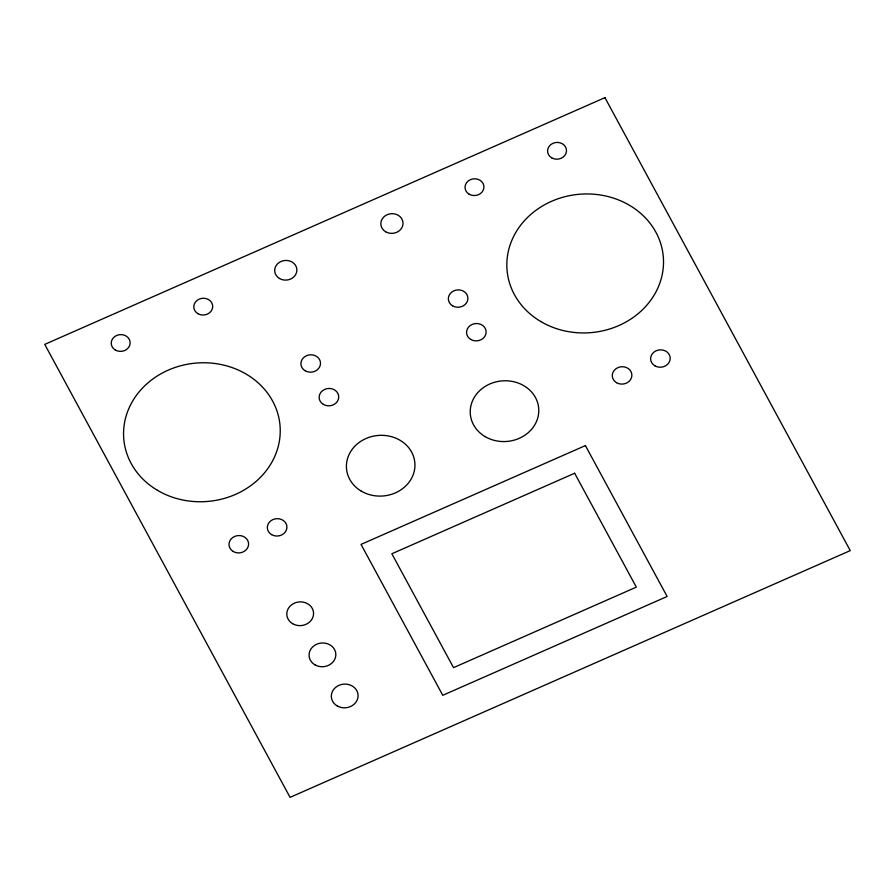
<?xml version="1.0" encoding="UTF-8"?>
<svg xmlns="http://www.w3.org/2000/svg" width="895" height="895" viewBox="0 0 895 895"><rect width="100%" height="100%" fill="white"/><g stroke="black" fill="none" stroke-linecap="round" stroke-linejoin="round"><path stroke-width="1.34" d="M604.93 97.644L44.75 344.385L290.069 797.356L850.25 550.615L604.93 97.644M585.408 445.587L361.043 544.406L442.768 695.314L667.133 596.484L585.408 445.587M574.646 473.242L391.853 553.759L453.53 667.648L636.323 587.131L574.646 473.242M115.31 350.012A9.476 8.391 -5 0 0 130.122 343.49A9.476 8.391 -5 0 0 116.618 335.491A9.476 8.391 -5 0 0 115.31 350.012M197.862 313.653A9.476 8.391 -5 0 0 212.674 307.13A9.476 8.391 -5 0 0 199.171 299.131A9.476 8.391 -5 0 0 197.862 313.653M469.114 194.181A9.476 8.391 -5 0 0 483.915 187.659A9.476 8.391 -5 0 0 470.412 179.66A9.476 8.391 -5 0 0 469.114 194.181M551.667 157.822A9.476 8.391 -5 0 0 566.468 151.3A9.476 8.391 -5 0 0 552.965 143.301A9.476 8.391 -5 0 0 551.667 157.822M279.486 278.502A11.109 9.834 -5 0 0 296.849 270.849A11.109 9.834 -5 0 0 281.019 261.474A11.109 9.834 -5 0 0 279.486 278.502M385.633 231.749A11.109 9.834 -5 0 0 402.996 224.108A11.109 9.834 -5 0 0 387.166 214.722A11.109 9.834 -5 0 0 385.633 231.749M157.43 490.303A78.413 69.43 -5 0 0 279.99 436.324A78.413 69.43 -5 0 0 168.249 370.138A78.413 69.43 -5 0 0 157.43 490.303M540.714 321.495A78.413 69.43 -5 0 0 663.273 267.504A78.413 69.43 -5 0 0 551.533 201.319A78.413 69.43 -5 0 0 540.714 321.495M361.233 491.109A34.312 30.374 -5 0 0 414.844 467.492A34.312 30.374 -5 0 0 365.954 438.539A34.312 30.374 -5 0 0 361.233 491.109M485.056 436.57A34.312 30.374 -5 0 0 538.678 412.953A34.312 30.374 -5 0 0 489.789 383.989A34.312 30.374 -5 0 0 485.056 436.57M337.113 705.875A13.391 11.859 -5 0 0 358.045 696.657A13.391 11.859 -5 0 0 338.959 685.346A13.391 11.859 -5 0 0 337.113 705.875M314.85 664.772A13.391 11.859 -5 0 0 335.793 655.554A13.391 11.859 -5 0 0 316.696 644.243A13.391 11.859 -5 0 0 314.85 664.772M292.587 623.67A13.391 11.859 -5 0 0 313.53 614.451A13.391 11.859 -5 0 0 294.433 603.14A13.391 11.859 -5 0 0 292.587 623.67M233.237 551.488A9.8 8.681 -5 0 0 248.564 544.742A9.8 8.681 -5 0 0 234.591 536.463A9.8 8.681 -5 0 0 233.237 551.488M271.565 534.606A9.8 8.681 -5 0 0 286.892 527.86A9.8 8.681 -5 0 0 272.919 519.581A9.8 8.681 -5 0 0 271.565 534.606M616.521 382.668A9.8 8.681 -5 0 0 631.848 375.922A9.8 8.681 -5 0 0 617.874 367.644A9.8 8.681 -5 0 0 616.521 382.668M654.849 365.786A9.8 8.681 -5 0 0 670.176 359.04A9.8 8.681 -5 0 0 656.203 350.762A9.8 8.681 -5 0 0 654.849 365.786M305.15 370.743A9.8 8.681 -5 0 0 320.477 363.996A9.8 8.681 -5 0 0 306.504 355.718A9.8 8.681 -5 0 0 305.15 370.743M323.375 404.395A9.8 8.681 -5 0 0 338.702 397.648A9.8 8.681 -5 0 0 324.728 389.37A9.8 8.681 -5 0 0 323.375 404.395M452.568 305.81A9.8 8.681 -5 0 0 467.884 299.064A9.8 8.681 -5 0 0 453.922 290.797A9.8 8.681 -5 0 0 452.568 305.81M470.792 339.462A9.8 8.681 -5 0 0 486.108 332.716A9.8 8.681 -5 0 0 472.146 324.438A9.8 8.681 -5 0 0 470.792 339.462"/></g></svg>
